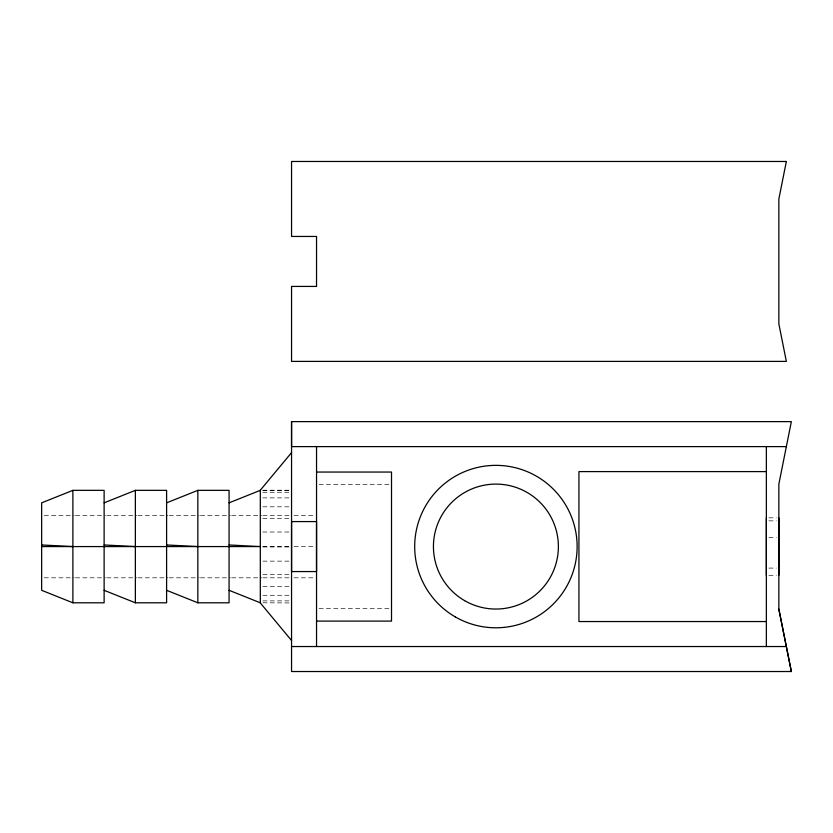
<?xml version="1.0" encoding="UTF-8"?>
<svg xmlns="http://www.w3.org/2000/svg" width="833" height="833" viewBox="0 0 833 833"><rect width="100%" height="100%" fill="white"/><g stroke="black" fill="none" stroke-linecap="round" stroke-linejoin="round"><path stroke-width="0.62" stroke-dasharray="4.17 3.12" d="M319.122 484.452L390.219 484.452M262.812 490.21L289.051 490.21M262.812 490.345L289.051 490.345M262.812 492.261L289.051 492.261M262.812 497.884L289.051 497.884M262.812 506.818L289.051 506.818M44.253 515.335L74.189 515.335M75.491 515.335L105.427 515.335M106.728 515.335L136.664 515.335M137.966 515.335L167.902 515.335M169.203 515.335L199.139 515.335M200.441 515.335L230.377 515.335M231.678 515.335L261.614 515.335M262.916 515.335L288.947 515.335M294.049 515.335L314.041 515.335M768.859 517.845L776.356 517.845M262.812 518.459L289.051 518.459M768.859 520.844L776.356 520.844M262.812 532.016L289.051 532.016M768.859 537.493L776.356 537.493M262.812 546.573L289.051 546.573M294.049 546.573L314.041 546.573M262.812 546.969L289.051 546.969M262.916 561.13L288.947 561.13M768.859 568.085L776.356 568.085M262.916 574.687L288.947 574.687M768.859 575.301L776.356 575.301M44.253 577.81L74.189 577.81M75.491 577.81L105.427 577.81M106.728 577.81L136.664 577.81M137.966 577.81L167.902 577.81M169.203 577.81L199.139 577.81M200.441 577.81L230.377 577.81M231.678 577.81L261.614 577.81M262.916 577.81L288.947 577.81M294.049 577.81L314.041 577.81M262.916 586.328L288.947 586.328M262.916 595.272L288.947 595.272M262.916 600.885L288.947 600.885M262.916 602.8L288.947 602.936M319.122 608.694L391.51 608.694"/><path stroke-width="1.25" d="M291.55 421.623L291.55 671.523L791.35 671.523L778.855 609.048L778.855 484.098L791.35 421.623L291.55 421.623L291.55 446.613L786.352 446.613M766.36 575.301L766.36 517.845M778.855 575.301L778.855 517.845M291.55 452.631L260.312 490.21L260.312 602.936L291.55 640.515M72.888 490.345L41.65 502.84L41.65 590.305L72.888 602.8L104.125 602.8L104.125 490.345L72.888 490.345L72.888 602.8M104.125 502.84L135.363 490.345L166.6 490.345L166.6 602.8L135.363 602.8L104.125 590.305M166.6 502.84L197.838 490.345L229.075 490.345L229.075 602.8L197.838 602.8L166.6 590.305M229.075 502.84L260.312 490.345M778.813 609.048L791.35 671.523M766.36 471.603L578.935 471.603L578.935 621.543L766.36 621.543M316.54 472.051L391.51 472.051L391.51 621.095L316.54 621.095M41.65 546.573L260.312 546.573L229.075 544.959M291.55 646.533L786.352 646.533M166.6 544.959L197.838 546.573M104.125 544.959L135.363 546.573M41.65 544.959L72.888 546.573M229.075 590.305L260.312 602.8M766.36 446.613L766.36 646.533M316.54 446.613L316.54 646.533M197.838 490.345L197.838 602.8M135.363 490.345L135.363 602.8M291.55 521.583L291.55 571.563L316.54 571.563L316.54 521.583L291.55 521.583M786.352 161.477L778.855 198.962L778.855 323.912L786.352 361.397L291.55 361.397L291.55 286.427L316.54 286.427L316.54 236.447L291.55 236.447L291.55 161.477L786.352 161.477M464.668 600.676A62.475 62.475 0 0 0 558.381 546.573A62.475 62.475 0 0 0 464.668 492.47A62.475 62.475 0 0 0 464.668 600.676M455.297 616.909A81.218 81.218 0 0 0 577.123 546.573A81.218 81.218 0 0 0 455.297 476.237A81.218 81.218 0 0 0 455.297 616.909"/></g></svg>
